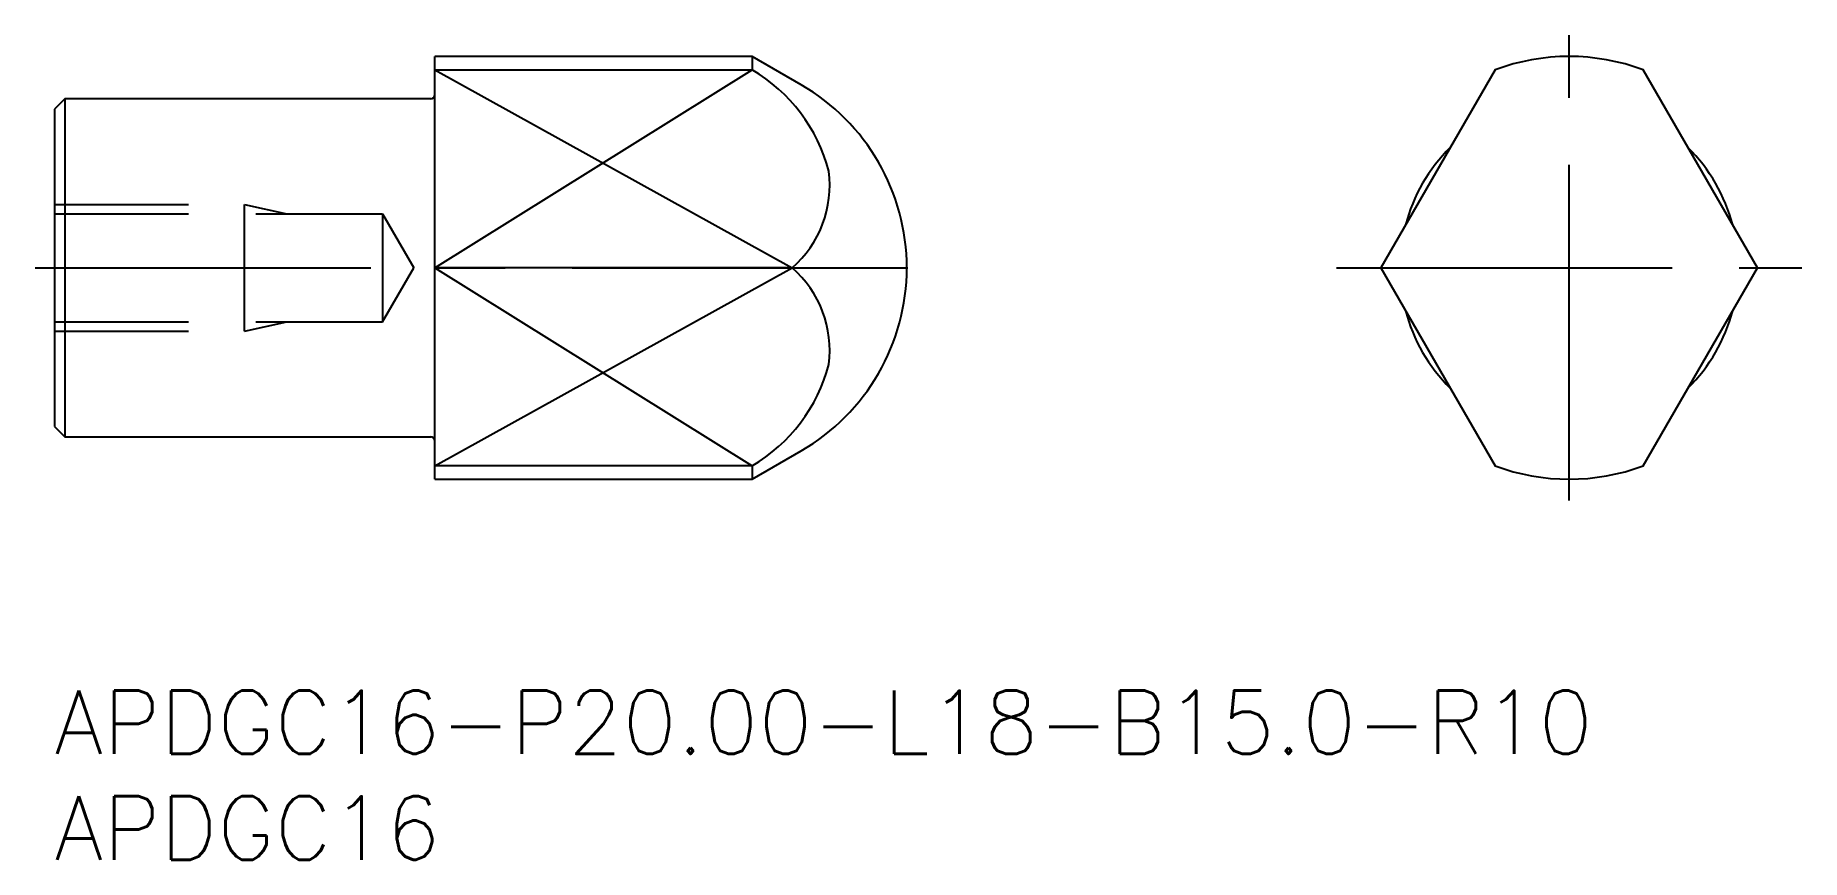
# Model space of a CAD drawing. Extents: x -0.9 to 82.6, y -8 to 31.
import ezdxf

# ---------------------------------------------------------------- set-up
doc = ezdxf.new("R2010")
doc.units = 0
doc.header["$LTSCALE"] = 0.5
doc.linetypes.add('CENTER', pattern=[50.8, 31.75, -6.35, 6.35, -6.35])
doc.linetypes.add('DASHED', pattern=[19.05, 12.7, -6.35])
for name, color, linetype in [('MSM_CENTER', 1, 'CENTER'), ('MSM_CONTINUOUS', 7, 'CONTINUOUS'), ('MSM_DASHED', 4, 'DASHED'), ('MSM_NARROW', 5, 'CONTINUOUS'), ('MSM_PART_NUMBER', 7, 'CONTINUOUS')]:
    doc.layers.add(name, color=color, linetype=linetype)
doc.styles.get("Standard").update_dxf_attribs({"font": 'txt.shx', "height": 1, "bigfont": 'bigfont.shx'})

# ---------------------------------------------------------------- blocks, each defined once
blk = doc.blocks.new('*U19')
at = {"layer": 'MSM_PART_NUMBER'}
blk.add_text('APDGC16-P20.00-L18-B15.0-R10', height=3, dxfattribs=at).set_placement((0, -3))
blk = doc.blocks.new('*U20')
at = {"layer": 'MSM_PART_NUMBER'}
blk.add_text('APDGC16', height=3, dxfattribs=at).set_placement((0, -8))

msp = doc.modelspace()

# ---------------------------------------------------------------- linework, layer by layer
at = {"layer": 'MSM_CENTER'}
for p, q in [((71.648, 9), (71.648, 31)), ((-0.9, 20), (41.447, 20)), ((60.648, 20), (82.648, 20))]:
    msp.add_line(p, q, dxfattribs=at)
at = {"layer": 'MSM_CONTINUOUS'}
for p, q in [((17.999, 10), (18, 30)), ((33, 30), (18, 30)), ((18, 29.367), (33, 29.367)), ((35.321, 28.66), (33, 30)), ((33, 30), (33, 29.367)), ((68.148, 29.367), (62.74, 20)), ((80.556, 20), (75.148, 29.367)), ((0.5, 28), (0, 27.5)), ((17.8, 28), (0.5, 28)), ((0.5, 28), (0.5, 12)), ((0, 27.5), (0, 12.5)), ((34.891, 20), (18, 20)), ((62.74, 20), (68.148, 10.633)), ((75.148, 10.633), (80.556, 20)), ((0, 12.5), (0.5, 12)), ((0.5, 12), (17.8, 12)), ((33, 10), (35.321, 11.34)), ((33, 10.633), (18, 10.633)), ((33, 10.633), (33, 10)), ((18, 10), (33, 10))]:
    msp.add_line(p, q, dxfattribs=at)
for centre, radius, start, end in [((29.054, 22.611), 7.824, 14.49831, 59.71695), ((71.648, 20), 10, 69.51268, 110.48732), ((30.321, 20), 10, 300, 60), ((17.8, 28.2), 0.2, 270, 0), ((71.648, 20), 8, 134.65604, 165.34396), ((71.648, 20), 8, 14.65604, 45.34396), ((31.535, 23.893), 5.14, 310.76677, 7.56812), ((31.535, 16.107), 5.14, 352.43188, 49.23323), ((71.648, 20), 8, 194.65604, 225.34396), ((71.648, 20), 8, 314.65604, 345.34396), ((29.054, 17.389), 7.824, 300.28305, 345.50169), ((17.8, 11.8), 0.2, 0, 90), ((71.648, 20), 10, 249.51268, 290.48732)]:
    msp.add_arc(centre, radius, start, end, dxfattribs=at)
at = {"layer": 'MSM_DASHED'}
for p, q in [((0, 23), (9, 23)), ((9, 17), (9, 23)), ((9, 23), (11, 22.55)), ((0, 22.55), (15.528, 22.55)), ((15.528, 22.55), (17, 20)), ((15.528, 22.55), (15.528, 17.45)), ((15.528, 17.45), (17, 20)), ((0, 17.45), (15.528, 17.45)), ((0, 17), (9, 17)), ((9, 17), (11, 17.45))]:
    msp.add_line(p, q, dxfattribs=at)
at = {"layer": 'MSM_NARROW'}
for p, q in [((18, 20), (33, 29.367)), ((18, 29.367), (34.891, 20)), ((18, 20), (33, 10.633)), ((18, 10.633), (34.891, 20))]:
    msp.add_line(p, q, dxfattribs=at)

# ---------------------------------------------------------------- block references
at = {"layer": 'MSM_CONTINUOUS'}
for name in ['*U19', '*U20']:
    msp.add_blockref(name, (0, 0), dxfattribs=at)

doc.saveas('drawing.dxf')
